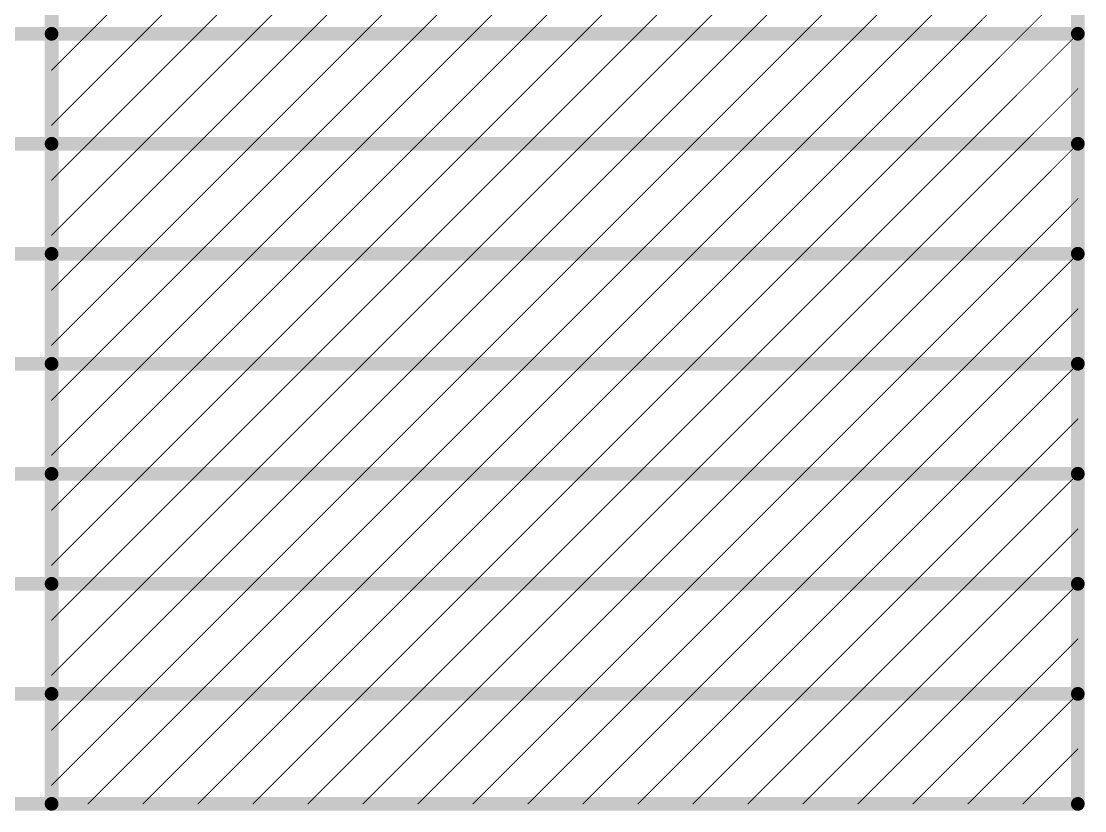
# Model space of a CAD drawing. Header units: inches. Extents: x 0 to 208, y 0 to 213.
# Drawn here: x 3.907 to 5.067, y 5.782 to 6.644 of the extents above; entities that cross this region are included whole.
import ezdxf

# ---------------------------------------------------------------- set-up
doc = ezdxf.new("R2010")
doc.units = ezdxf.units.IN
doc.header["$MEASUREMENT"] = 0
doc.layers.add('Dimensions', color=6, linetype='Continuous')

msp = doc.modelspace()

# ---------------------------------------------------------------- linework, layer by layer
at = {"layer": 'Dimensions'}
for points in [[(3.9397, 5.79, 0.015, 0.015, 0), (3.9397, 8.43, 0.015, 0.015, 0)], [(5.0594, 5.79, 0.015, 0.015, 0), (5.0594, 8.43, 0.015, 0.015, 0)], [(3.9794, 6.63, 0.001, 0.001, 0), (4.0994, 6.75, 0.001, 0.001, 0)], [(4.0394, 6.63, 0.001, 0.001, 0), (4.1594, 6.75, 0.001, 0.001, 0)], [(4.0994, 6.63, 0.001, 0.001, 0), (4.2194, 6.75, 0.001, 0.001, 0)], [(4.1594, 6.63, 0.001, 0.001, 0), (4.2794, 6.75, 0.001, 0.001, 0)], [(4.2194, 6.63, 0.001, 0.001, 0), (4.3394, 6.75, 0.001, 0.001, 0)], [(4.2794, 6.63, 0.001, 0.001, 0), (4.3994, 6.75, 0.001, 0.001, 0)], [(4.3394, 6.63, 0.001, 0.001, 0), (4.4594, 6.75, 0.001, 0.001, 0)], [(4.3994, 6.63, 0.001, 0.001, 0), (4.5194, 6.75, 0.001, 0.001, 0)], [(4.4594, 6.63, 0.001, 0.001, 0), (4.5794, 6.75, 0.001, 0.001, 0)], [(4.5194, 6.63, 0.001, 0.001, 0), (4.6394, 6.75, 0.001, 0.001, 0)], [(4.5794, 6.63, 0.001, 0.001, 0), (4.6994, 6.75, 0.001, 0.001, 0)], [(4.6394, 6.63, 0.001, 0.001, 0), (4.7594, 6.75, 0.001, 0.001, 0)], [(4.6994, 6.63, 0.001, 0.001, 0), (4.8194, 6.75, 0.001, 0.001, 0)], [(4.7594, 6.63, 0.001, 0.001, 0), (4.8794, 6.75, 0.001, 0.001, 0)], [(4.8194, 6.63, 0.001, 0.001, 0), (4.9394, 6.75, 0.001, 0.001, 0)], [(4.8794, 6.63, 0.001, 0.001, 0), (4.9994, 6.75, 0.001, 0.001, 0)], [(4.9394, 6.63, 0.001, 0.001, 0), (5.0594, 6.75, 0.001, 0.001, 0)], [(4.9994, 6.63, 0.001, 0.001, 0), (5.0594, 6.69, 0.001, 0.001, 0)], [(3.3698, 6.63, 0.015, 0.015, 0), (3.9397, 6.63, 0.015, 0.015, 0)], [(3.9397, 6.63, 0.015, 0.015, 0), (5.0594, 6.63, 0.015, 0.015, 0)], [(3.9397, 6.5303, 0.001, 0.001, 0), (4.0394, 6.63, 0.001, 0.001, 0)], [(3.9397, 6.5903, 0.001, 0.001, 0), (3.9794, 6.63, 0.001, 0.001, 0)], [(3.9794, 6.51, 0.001, 0.001, 0), (4.0994, 6.63, 0.001, 0.001, 0)], [(4.0394, 6.51, 0.001, 0.001, 0), (4.1594, 6.63, 0.001, 0.001, 0)], [(4.0994, 6.51, 0.001, 0.001, 0), (4.2194, 6.63, 0.001, 0.001, 0)], [(4.1594, 6.51, 0.001, 0.001, 0), (4.2794, 6.63, 0.001, 0.001, 0)], [(4.2194, 6.51, 0.001, 0.001, 0), (4.3394, 6.63, 0.001, 0.001, 0)], [(4.2794, 6.51, 0.001, 0.001, 0), (4.3994, 6.63, 0.001, 0.001, 0)], [(4.3394, 6.51, 0.001, 0.001, 0), (4.4594, 6.63, 0.001, 0.001, 0)], [(4.3994, 6.51, 0.001, 0.001, 0), (4.5194, 6.63, 0.001, 0.001, 0)], [(4.4594, 6.51, 0.001, 0.001, 0), (4.5794, 6.63, 0.001, 0.001, 0)], [(4.5194, 6.51, 0.001, 0.001, 0), (4.6394, 6.63, 0.001, 0.001, 0)], [(4.5794, 6.51, 0.001, 0.001, 0), (4.6994, 6.63, 0.001, 0.001, 0)], [(4.6394, 6.51, 0.001, 0.001, 0), (4.7594, 6.63, 0.001, 0.001, 0)], [(4.6994, 6.51, 0.001, 0.001, 0), (4.8194, 6.63, 0.001, 0.001, 0)], [(4.7594, 6.51, 0.001, 0.001, 0), (4.8794, 6.63, 0.001, 0.001, 0)], [(4.8194, 6.51, 0.001, 0.001, 0), (4.9394, 6.63, 0.001, 0.001, 0)], [(4.8794, 6.51, 0.001, 0.001, 0), (4.9994, 6.63, 0.001, 0.001, 0)], [(4.9394, 6.51, 0.001, 0.001, 0), (5.0594, 6.63, 0.001, 0.001, 0)], [(4.9994, 6.51, 0.001, 0.001, 0), (5.0594, 6.57, 0.001, 0.001, 0)], [(3.3698, 6.51, 0.015, 0.015, 0), (3.9397, 6.51, 0.015, 0.015, 0)], [(3.9397, 6.51, 0.015, 0.015, 0), (5.0594, 6.51, 0.015, 0.015, 0)], [(3.9397, 6.4103, 0.001, 0.001, 0), (4.0394, 6.51, 0.001, 0.001, 0)], [(3.9397, 6.4703, 0.001, 0.001, 0), (3.9794, 6.51, 0.001, 0.001, 0)], [(3.9794, 6.39, 0.001, 0.001, 0), (4.0994, 6.51, 0.001, 0.001, 0)], [(4.0394, 6.39, 0.001, 0.001, 0), (4.1594, 6.51, 0.001, 0.001, 0)], [(4.0994, 6.39, 0.001, 0.001, 0), (4.2194, 6.51, 0.001, 0.001, 0)], [(4.1594, 6.39, 0.001, 0.001, 0), (4.2794, 6.51, 0.001, 0.001, 0)], [(4.2194, 6.39, 0.001, 0.001, 0), (4.3394, 6.51, 0.001, 0.001, 0)], [(4.2794, 6.39, 0.001, 0.001, 0), (4.3994, 6.51, 0.001, 0.001, 0)], [(4.3394, 6.39, 0.001, 0.001, 0), (4.4594, 6.51, 0.001, 0.001, 0)], [(4.3994, 6.39, 0.001, 0.001, 0), (4.5194, 6.51, 0.001, 0.001, 0)], [(4.4594, 6.39, 0.001, 0.001, 0), (4.5794, 6.51, 0.001, 0.001, 0)], [(4.5194, 6.39, 0.001, 0.001, 0), (4.6394, 6.51, 0.001, 0.001, 0)], [(4.5794, 6.39, 0.001, 0.001, 0), (4.6994, 6.51, 0.001, 0.001, 0)], [(4.6394, 6.39, 0.001, 0.001, 0), (4.7594, 6.51, 0.001, 0.001, 0)], [(4.6994, 6.39, 0.001, 0.001, 0), (4.8194, 6.51, 0.001, 0.001, 0)], [(4.7594, 6.39, 0.001, 0.001, 0), (4.8794, 6.51, 0.001, 0.001, 0)], [(4.8194, 6.39, 0.001, 0.001, 0), (4.9394, 6.51, 0.001, 0.001, 0)], [(4.8794, 6.39, 0.001, 0.001, 0), (4.9994, 6.51, 0.001, 0.001, 0)], [(4.9394, 6.39, 0.001, 0.001, 0), (5.0594, 6.51, 0.001, 0.001, 0)], [(4.9994, 6.39, 0.001, 0.001, 0), (5.0594, 6.45, 0.001, 0.001, 0)], [(3.3698, 6.39, 0.015, 0.015, 0), (3.9397, 6.39, 0.015, 0.015, 0)], [(3.9397, 6.39, 0.015, 0.015, 0), (5.0594, 6.39, 0.015, 0.015, 0)], [(3.9397, 6.2903, 0.001, 0.001, 0), (4.0394, 6.39, 0.001, 0.001, 0)], [(3.9397, 6.3503, 0.001, 0.001, 0), (3.9794, 6.39, 0.001, 0.001, 0)], [(3.9794, 6.27, 0.001, 0.001, 0), (4.0994, 6.39, 0.001, 0.001, 0)], [(4.0394, 6.27, 0.001, 0.001, 0), (4.1594, 6.39, 0.001, 0.001, 0)], [(4.0994, 6.27, 0.001, 0.001, 0), (4.2194, 6.39, 0.001, 0.001, 0)], [(4.1594, 6.27, 0.001, 0.001, 0), (4.2794, 6.39, 0.001, 0.001, 0)], [(4.2194, 6.27, 0.001, 0.001, 0), (4.3394, 6.39, 0.001, 0.001, 0)], [(4.2794, 6.27, 0.001, 0.001, 0), (4.3994, 6.39, 0.001, 0.001, 0)], [(4.3394, 6.27, 0.001, 0.001, 0), (4.4594, 6.39, 0.001, 0.001, 0)], [(4.3994, 6.27, 0.001, 0.001, 0), (4.5194, 6.39, 0.001, 0.001, 0)], [(4.4594, 6.27, 0.001, 0.001, 0), (4.5794, 6.39, 0.001, 0.001, 0)], [(4.5194, 6.27, 0.001, 0.001, 0), (4.6394, 6.39, 0.001, 0.001, 0)], [(4.5794, 6.27, 0.001, 0.001, 0), (4.6994, 6.39, 0.001, 0.001, 0)], [(4.6394, 6.27, 0.001, 0.001, 0), (4.7594, 6.39, 0.001, 0.001, 0)], [(4.6994, 6.27, 0.001, 0.001, 0), (4.8194, 6.39, 0.001, 0.001, 0)], [(4.7594, 6.27, 0.001, 0.001, 0), (4.8794, 6.39, 0.001, 0.001, 0)], [(4.8194, 6.27, 0.001, 0.001, 0), (4.9394, 6.39, 0.001, 0.001, 0)], [(4.8794, 6.27, 0.001, 0.001, 0), (4.9994, 6.39, 0.001, 0.001, 0)], [(4.9394, 6.27, 0.001, 0.001, 0), (5.0594, 6.39, 0.001, 0.001, 0)], [(4.9994, 6.27, 0.001, 0.001, 0), (5.0594, 6.33, 0.001, 0.001, 0)], [(3.3698, 6.27, 0.015, 0.015, 0), (3.9397, 6.27, 0.015, 0.015, 0)], [(3.9397, 6.27, 0.015, 0.015, 0), (5.0594, 6.27, 0.015, 0.015, 0)], [(3.9397, 6.1703, 0.001, 0.001, 0), (4.0394, 6.27, 0.001, 0.001, 0)], [(3.9397, 6.2303, 0.001, 0.001, 0), (3.9794, 6.27, 0.001, 0.001, 0)], [(3.9794, 6.15, 0.001, 0.001, 0), (4.0994, 6.27, 0.001, 0.001, 0)], [(4.0394, 6.15, 0.001, 0.001, 0), (4.1594, 6.27, 0.001, 0.001, 0)], [(4.0994, 6.15, 0.001, 0.001, 0), (4.2194, 6.27, 0.001, 0.001, 0)], [(4.1594, 6.15, 0.001, 0.001, 0), (4.2794, 6.27, 0.001, 0.001, 0)], [(4.2194, 6.15, 0.001, 0.001, 0), (4.3394, 6.27, 0.001, 0.001, 0)], [(4.2794, 6.15, 0.001, 0.001, 0), (4.3994, 6.27, 0.001, 0.001, 0)], [(4.3394, 6.15, 0.001, 0.001, 0), (4.4594, 6.27, 0.001, 0.001, 0)], [(4.3994, 6.15, 0.001, 0.001, 0), (4.5194, 6.27, 0.001, 0.001, 0)], [(4.4594, 6.15, 0.001, 0.001, 0), (4.5794, 6.27, 0.001, 0.001, 0)], [(4.5194, 6.15, 0.001, 0.001, 0), (4.6394, 6.27, 0.001, 0.001, 0)], [(4.5794, 6.15, 0.001, 0.001, 0), (4.6994, 6.27, 0.001, 0.001, 0)], [(4.6394, 6.15, 0.001, 0.001, 0), (4.7594, 6.27, 0.001, 0.001, 0)], [(4.6994, 6.15, 0.001, 0.001, 0), (4.8194, 6.27, 0.001, 0.001, 0)], [(4.7594, 6.15, 0.001, 0.001, 0), (4.8794, 6.27, 0.001, 0.001, 0)], [(4.8194, 6.15, 0.001, 0.001, 0), (4.9394, 6.27, 0.001, 0.001, 0)], [(4.8794, 6.15, 0.001, 0.001, 0), (4.9994, 6.27, 0.001, 0.001, 0)], [(4.9394, 6.15, 0.001, 0.001, 0), (5.0594, 6.27, 0.001, 0.001, 0)], [(4.9994, 6.15, 0.001, 0.001, 0), (5.0594, 6.21, 0.001, 0.001, 0)], [(3.3698, 6.15, 0.015, 0.015, 0), (3.9397, 6.15, 0.015, 0.015, 0)], [(3.9397, 6.15, 0.015, 0.015, 0), (5.0594, 6.15, 0.015, 0.015, 0)], [(3.9397, 6.0503, 0.001, 0.001, 0), (4.0394, 6.15, 0.001, 0.001, 0)], [(3.9397, 6.1103, 0.001, 0.001, 0), (3.9794, 6.15, 0.001, 0.001, 0)], [(3.9794, 6.03, 0.001, 0.001, 0), (4.0994, 6.15, 0.001, 0.001, 0)], [(4.0394, 6.03, 0.001, 0.001, 0), (4.1594, 6.15, 0.001, 0.001, 0)], [(4.0994, 6.03, 0.001, 0.001, 0), (4.2194, 6.15, 0.001, 0.001, 0)], [(4.1594, 6.03, 0.001, 0.001, 0), (4.2794, 6.15, 0.001, 0.001, 0)], [(4.2194, 6.03, 0.001, 0.001, 0), (4.3394, 6.15, 0.001, 0.001, 0)], [(4.2794, 6.03, 0.001, 0.001, 0), (4.3994, 6.15, 0.001, 0.001, 0)], [(4.3394, 6.03, 0.001, 0.001, 0), (4.4594, 6.15, 0.001, 0.001, 0)], [(4.3994, 6.03, 0.001, 0.001, 0), (4.5194, 6.15, 0.001, 0.001, 0)], [(4.4594, 6.03, 0.001, 0.001, 0), (4.5794, 6.15, 0.001, 0.001, 0)], [(4.5194, 6.03, 0.001, 0.001, 0), (4.6394, 6.15, 0.001, 0.001, 0)], [(4.5794, 6.03, 0.001, 0.001, 0), (4.6994, 6.15, 0.001, 0.001, 0)], [(4.6394, 6.03, 0.001, 0.001, 0), (4.7594, 6.15, 0.001, 0.001, 0)], [(4.6994, 6.03, 0.001, 0.001, 0), (4.8194, 6.15, 0.001, 0.001, 0)], [(4.7594, 6.03, 0.001, 0.001, 0), (4.8794, 6.15, 0.001, 0.001, 0)], [(4.8194, 6.03, 0.001, 0.001, 0), (4.9394, 6.15, 0.001, 0.001, 0)], [(4.8794, 6.03, 0.001, 0.001, 0), (4.9994, 6.15, 0.001, 0.001, 0)], [(4.9394, 6.03, 0.001, 0.001, 0), (5.0594, 6.15, 0.001, 0.001, 0)], [(4.9994, 6.03, 0.001, 0.001, 0), (5.0594, 6.09, 0.001, 0.001, 0)], [(3.3698, 6.03, 0.015, 0.015, 0), (3.9397, 6.03, 0.015, 0.015, 0)], [(3.9397, 6.03, 0.015, 0.015, 0), (5.0594, 6.03, 0.015, 0.015, 0)], [(3.9397, 5.9303, 0.001, 0.001, 0), (4.0394, 6.03, 0.001, 0.001, 0)], [(3.9397, 5.9903, 0.001, 0.001, 0), (3.9794, 6.03, 0.001, 0.001, 0)], [(3.9794, 5.91, 0.001, 0.001, 0), (4.0994, 6.03, 0.001, 0.001, 0)], [(4.0394, 5.91, 0.001, 0.001, 0), (4.1594, 6.03, 0.001, 0.001, 0)], [(4.0994, 5.91, 0.001, 0.001, 0), (4.2194, 6.03, 0.001, 0.001, 0)], [(4.1594, 5.91, 0.001, 0.001, 0), (4.2794, 6.03, 0.001, 0.001, 0)], [(4.2194, 5.91, 0.001, 0.001, 0), (4.3394, 6.03, 0.001, 0.001, 0)], [(4.2794, 5.91, 0.001, 0.001, 0), (4.3994, 6.03, 0.001, 0.001, 0)], [(4.3394, 5.91, 0.001, 0.001, 0), (4.4594, 6.03, 0.001, 0.001, 0)], [(4.3994, 5.91, 0.001, 0.001, 0), (4.5194, 6.03, 0.001, 0.001, 0)], [(4.4594, 5.91, 0.001, 0.001, 0), (4.5794, 6.03, 0.001, 0.001, 0)], [(4.5194, 5.91, 0.001, 0.001, 0), (4.6394, 6.03, 0.001, 0.001, 0)], [(4.5794, 5.91, 0.001, 0.001, 0), (4.6994, 6.03, 0.001, 0.001, 0)], [(4.6394, 5.91, 0.001, 0.001, 0), (4.7594, 6.03, 0.001, 0.001, 0)], [(4.6994, 5.91, 0.001, 0.001, 0), (4.8194, 6.03, 0.001, 0.001, 0)], [(4.7594, 5.91, 0.001, 0.001, 0), (4.8794, 6.03, 0.001, 0.001, 0)], [(4.8194, 5.91, 0.001, 0.001, 0), (4.9394, 6.03, 0.001, 0.001, 0)], [(4.8794, 5.91, 0.001, 0.001, 0), (4.9994, 6.03, 0.001, 0.001, 0)], [(4.9394, 5.91, 0.001, 0.001, 0), (5.0594, 6.03, 0.001, 0.001, 0)], [(4.9994, 5.91, 0.001, 0.001, 0), (5.0594, 5.97, 0.001, 0.001, 0)], [(3.3698, 5.91, 0.015, 0.015, 0), (3.9397, 5.91, 0.015, 0.015, 0)], [(3.9397, 5.91, 0.015, 0.015, 0), (5.0594, 5.91, 0.015, 0.015, 0)], [(3.9397, 5.8103, 0.001, 0.001, 0), (4.0394, 5.91, 0.001, 0.001, 0)], [(3.9397, 5.8703, 0.001, 0.001, 0), (3.9794, 5.91, 0.001, 0.001, 0)], [(3.9794, 5.79, 0.001, 0.001, 0), (4.0994, 5.91, 0.001, 0.001, 0)], [(4.0394, 5.79, 0.001, 0.001, 0), (4.1594, 5.91, 0.001, 0.001, 0)], [(4.0994, 5.79, 0.001, 0.001, 0), (4.2194, 5.91, 0.001, 0.001, 0)], [(4.1594, 5.79, 0.001, 0.001, 0), (4.2794, 5.91, 0.001, 0.001, 0)], [(4.2194, 5.79, 0.001, 0.001, 0), (4.3394, 5.91, 0.001, 0.001, 0)], [(4.2794, 5.79, 0.001, 0.001, 0), (4.3994, 5.91, 0.001, 0.001, 0)], [(4.3394, 5.79, 0.001, 0.001, 0), (4.4594, 5.91, 0.001, 0.001, 0)], [(4.3994, 5.79, 0.001, 0.001, 0), (4.5194, 5.91, 0.001, 0.001, 0)], [(4.4594, 5.79, 0.001, 0.001, 0), (4.5794, 5.91, 0.001, 0.001, 0)], [(4.5194, 5.79, 0.001, 0.001, 0), (4.6394, 5.91, 0.001, 0.001, 0)], [(4.5794, 5.79, 0.001, 0.001, 0), (4.6994, 5.91, 0.001, 0.001, 0)], [(4.6394, 5.79, 0.001, 0.001, 0), (4.7594, 5.91, 0.001, 0.001, 0)], [(4.6994, 5.79, 0.001, 0.001, 0), (4.8194, 5.91, 0.001, 0.001, 0)], [(4.7594, 5.79, 0.001, 0.001, 0), (4.8794, 5.91, 0.001, 0.001, 0)], [(4.8194, 5.79, 0.001, 0.001, 0), (4.9394, 5.91, 0.001, 0.001, 0)], [(4.8794, 5.79, 0.001, 0.001, 0), (4.9994, 5.91, 0.001, 0.001, 0)], [(4.9394, 5.79, 0.001, 0.001, 0), (5.0594, 5.91, 0.001, 0.001, 0)], [(4.9994, 5.79, 0.001, 0.001, 0), (5.0594, 5.85, 0.001, 0.001, 0)], [(3.3698, 5.79, 0.015, 0.015, 0), (3.9397, 5.79, 0.015, 0.015, 0)], [(3.9397, 5.79, 0.015, 0.015, 0), (5.0594, 5.79, 0.015, 0.015, 0)]]:
    msp.add_lwpolyline(points, format="xyseb", dxfattribs=at)
for points in [[(3.9359, 6.63, 0.0075, 0.0075, 1), (3.9434, 6.63, 0.0075, 0.0075, 1)], [(3.9359, 6.63, 0.0075, 0.0075, 1), (3.9434, 6.63, 0.0075, 0.0075, 1)], [(5.0556, 6.63, 0.0075, 0.0075, 1), (5.0631, 6.63, 0.0075, 0.0075, 1)], [(3.9791, 6.63, 0.0005, 0.0005, 1), (3.9796, 6.63, 0.0005, 0.0005, 1)], [(3.9791, 6.63, 0.0005, 0.0005, 1), (3.9796, 6.63, 0.0005, 0.0005, 1)], [(4.0391, 6.63, 0.0005, 0.0005, 1), (4.0396, 6.63, 0.0005, 0.0005, 1)], [(4.0391, 6.63, 0.0005, 0.0005, 1), (4.0396, 6.63, 0.0005, 0.0005, 1)], [(4.0991, 6.63, 0.0005, 0.0005, 1), (4.0996, 6.63, 0.0005, 0.0005, 1)], [(4.0991, 6.63, 0.0005, 0.0005, 1), (4.0996, 6.63, 0.0005, 0.0005, 1)], [(4.1591, 6.63, 0.0005, 0.0005, 1), (4.1596, 6.63, 0.0005, 0.0005, 1)], [(4.1591, 6.63, 0.0005, 0.0005, 1), (4.1596, 6.63, 0.0005, 0.0005, 1)], [(4.2191, 6.63, 0.0005, 0.0005, 1), (4.2196, 6.63, 0.0005, 0.0005, 1)], [(4.2191, 6.63, 0.0005, 0.0005, 1), (4.2196, 6.63, 0.0005, 0.0005, 1)], [(4.2791, 6.63, 0.0005, 0.0005, 1), (4.2796, 6.63, 0.0005, 0.0005, 1)], [(4.2791, 6.63, 0.0005, 0.0005, 1), (4.2796, 6.63, 0.0005, 0.0005, 1)], [(4.3391, 6.63, 0.0005, 0.0005, 1), (4.3396, 6.63, 0.0005, 0.0005, 1)], [(4.3391, 6.63, 0.0005, 0.0005, 1), (4.3396, 6.63, 0.0005, 0.0005, 1)], [(4.3991, 6.63, 0.0005, 0.0005, 1), (4.3996, 6.63, 0.0005, 0.0005, 1)], [(4.3991, 6.63, 0.0005, 0.0005, 1), (4.3996, 6.63, 0.0005, 0.0005, 1)], [(4.4591, 6.63, 0.0005, 0.0005, 1), (4.4596, 6.63, 0.0005, 0.0005, 1)], [(4.4591, 6.63, 0.0005, 0.0005, 1), (4.4596, 6.63, 0.0005, 0.0005, 1)], [(4.5191, 6.63, 0.0005, 0.0005, 1), (4.5196, 6.63, 0.0005, 0.0005, 1)], [(4.5191, 6.63, 0.0005, 0.0005, 1), (4.5196, 6.63, 0.0005, 0.0005, 1)], [(4.5791, 6.63, 0.0005, 0.0005, 1), (4.5796, 6.63, 0.0005, 0.0005, 1)], [(4.5791, 6.63, 0.0005, 0.0005, 1), (4.5796, 6.63, 0.0005, 0.0005, 1)], [(4.6391, 6.63, 0.0005, 0.0005, 1), (4.6396, 6.63, 0.0005, 0.0005, 1)], [(4.6391, 6.63, 0.0005, 0.0005, 1), (4.6396, 6.63, 0.0005, 0.0005, 1)], [(4.6991, 6.63, 0.0005, 0.0005, 1), (4.6996, 6.63, 0.0005, 0.0005, 1)], [(4.6991, 6.63, 0.0005, 0.0005, 1), (4.6996, 6.63, 0.0005, 0.0005, 1)], [(4.7591, 6.63, 0.0005, 0.0005, 1), (4.7596, 6.63, 0.0005, 0.0005, 1)], [(4.7591, 6.63, 0.0005, 0.0005, 1), (4.7596, 6.63, 0.0005, 0.0005, 1)], [(4.8191, 6.63, 0.0005, 0.0005, 1), (4.8196, 6.63, 0.0005, 0.0005, 1)], [(4.8191, 6.63, 0.0005, 0.0005, 1), (4.8196, 6.63, 0.0005, 0.0005, 1)], [(4.8791, 6.63, 0.0005, 0.0005, 1), (4.8796, 6.63, 0.0005, 0.0005, 1)], [(4.8791, 6.63, 0.0005, 0.0005, 1), (4.8796, 6.63, 0.0005, 0.0005, 1)], [(4.9391, 6.63, 0.0005, 0.0005, 1), (4.9396, 6.63, 0.0005, 0.0005, 1)], [(4.9391, 6.63, 0.0005, 0.0005, 1), (4.9396, 6.63, 0.0005, 0.0005, 1)], [(4.9991, 6.63, 0.0005, 0.0005, 1), (4.9996, 6.63, 0.0005, 0.0005, 1)], [(4.9991, 6.63, 0.0005, 0.0005, 1), (4.9996, 6.63, 0.0005, 0.0005, 1)], [(5.0591, 6.63, 0.0005, 0.0005, 1), (5.0596, 6.63, 0.0005, 0.0005, 1)], [(3.9394, 6.5903, 0.0005, 0.0005, 1), (3.9399, 6.5903, 0.0005, 0.0005, 1)], [(5.0591, 6.57, 0.0005, 0.0005, 1), (5.0596, 6.57, 0.0005, 0.0005, 1)], [(3.9394, 6.5303, 0.0005, 0.0005, 1), (3.9399, 6.5303, 0.0005, 0.0005, 1)], [(3.9359, 6.51, 0.0075, 0.0075, 1), (3.9434, 6.51, 0.0075, 0.0075, 1)], [(3.9359, 6.51, 0.0075, 0.0075, 1), (3.9434, 6.51, 0.0075, 0.0075, 1)], [(3.9791, 6.51, 0.0005, 0.0005, 1), (3.9796, 6.51, 0.0005, 0.0005, 1)], [(3.9791, 6.51, 0.0005, 0.0005, 1), (3.9796, 6.51, 0.0005, 0.0005, 1)], [(4.0391, 6.51, 0.0005, 0.0005, 1), (4.0396, 6.51, 0.0005, 0.0005, 1)], [(4.0391, 6.51, 0.0005, 0.0005, 1), (4.0396, 6.51, 0.0005, 0.0005, 1)], [(4.0991, 6.51, 0.0005, 0.0005, 1), (4.0996, 6.51, 0.0005, 0.0005, 1)], [(4.0991, 6.51, 0.0005, 0.0005, 1), (4.0996, 6.51, 0.0005, 0.0005, 1)], [(4.1591, 6.51, 0.0005, 0.0005, 1), (4.1596, 6.51, 0.0005, 0.0005, 1)], [(4.1591, 6.51, 0.0005, 0.0005, 1), (4.1596, 6.51, 0.0005, 0.0005, 1)], [(4.2191, 6.51, 0.0005, 0.0005, 1), (4.2196, 6.51, 0.0005, 0.0005, 1)], [(4.2191, 6.51, 0.0005, 0.0005, 1), (4.2196, 6.51, 0.0005, 0.0005, 1)], [(4.2791, 6.51, 0.0005, 0.0005, 1), (4.2796, 6.51, 0.0005, 0.0005, 1)], [(4.2791, 6.51, 0.0005, 0.0005, 1), (4.2796, 6.51, 0.0005, 0.0005, 1)], [(4.3391, 6.51, 0.0005, 0.0005, 1), (4.3396, 6.51, 0.0005, 0.0005, 1)], [(4.3391, 6.51, 0.0005, 0.0005, 1), (4.3396, 6.51, 0.0005, 0.0005, 1)], [(4.3991, 6.51, 0.0005, 0.0005, 1), (4.3996, 6.51, 0.0005, 0.0005, 1)], [(4.3991, 6.51, 0.0005, 0.0005, 1), (4.3996, 6.51, 0.0005, 0.0005, 1)], [(4.4591, 6.51, 0.0005, 0.0005, 1), (4.4596, 6.51, 0.0005, 0.0005, 1)], [(4.4591, 6.51, 0.0005, 0.0005, 1), (4.4596, 6.51, 0.0005, 0.0005, 1)], [(4.5191, 6.51, 0.0005, 0.0005, 1), (4.5196, 6.51, 0.0005, 0.0005, 1)], [(4.5191, 6.51, 0.0005, 0.0005, 1), (4.5196, 6.51, 0.0005, 0.0005, 1)], [(4.5791, 6.51, 0.0005, 0.0005, 1), (4.5796, 6.51, 0.0005, 0.0005, 1)], [(4.5791, 6.51, 0.0005, 0.0005, 1), (4.5796, 6.51, 0.0005, 0.0005, 1)], [(4.6391, 6.51, 0.0005, 0.0005, 1), (4.6396, 6.51, 0.0005, 0.0005, 1)], [(4.6391, 6.51, 0.0005, 0.0005, 1), (4.6396, 6.51, 0.0005, 0.0005, 1)], [(4.6991, 6.51, 0.0005, 0.0005, 1), (4.6996, 6.51, 0.0005, 0.0005, 1)], [(4.6991, 6.51, 0.0005, 0.0005, 1), (4.6996, 6.51, 0.0005, 0.0005, 1)], [(4.7591, 6.51, 0.0005, 0.0005, 1), (4.7596, 6.51, 0.0005, 0.0005, 1)], [(4.7591, 6.51, 0.0005, 0.0005, 1), (4.7596, 6.51, 0.0005, 0.0005, 1)], [(4.8191, 6.51, 0.0005, 0.0005, 1), (4.8196, 6.51, 0.0005, 0.0005, 1)], [(4.8191, 6.51, 0.0005, 0.0005, 1), (4.8196, 6.51, 0.0005, 0.0005, 1)], [(4.8791, 6.51, 0.0005, 0.0005, 1), (4.8796, 6.51, 0.0005, 0.0005, 1)], [(4.8791, 6.51, 0.0005, 0.0005, 1), (4.8796, 6.51, 0.0005, 0.0005, 1)], [(4.9391, 6.51, 0.0005, 0.0005, 1), (4.9396, 6.51, 0.0005, 0.0005, 1)], [(4.9391, 6.51, 0.0005, 0.0005, 1), (4.9396, 6.51, 0.0005, 0.0005, 1)], [(4.9991, 6.51, 0.0005, 0.0005, 1), (4.9996, 6.51, 0.0005, 0.0005, 1)], [(4.9991, 6.51, 0.0005, 0.0005, 1), (4.9996, 6.51, 0.0005, 0.0005, 1)], [(5.0556, 6.51, 0.0075, 0.0075, 1), (5.0631, 6.51, 0.0075, 0.0075, 1)], [(5.0591, 6.51, 0.0005, 0.0005, 1), (5.0596, 6.51, 0.0005, 0.0005, 1)], [(3.9394, 6.4703, 0.0005, 0.0005, 1), (3.9399, 6.4703, 0.0005, 0.0005, 1)], [(5.0591, 6.45, 0.0005, 0.0005, 1), (5.0596, 6.45, 0.0005, 0.0005, 1)], [(3.9394, 6.4103, 0.0005, 0.0005, 1), (3.9399, 6.4103, 0.0005, 0.0005, 1)], [(3.9359, 6.39, 0.0075, 0.0075, 1), (3.9434, 6.39, 0.0075, 0.0075, 1)], [(3.9359, 6.39, 0.0075, 0.0075, 1), (3.9434, 6.39, 0.0075, 0.0075, 1)], [(5.0556, 6.39, 0.0075, 0.0075, 1), (5.0631, 6.39, 0.0075, 0.0075, 1)], [(3.9791, 6.39, 0.0005, 0.0005, 1), (3.9796, 6.39, 0.0005, 0.0005, 1)], [(3.9791, 6.39, 0.0005, 0.0005, 1), (3.9796, 6.39, 0.0005, 0.0005, 1)], [(4.0391, 6.39, 0.0005, 0.0005, 1), (4.0396, 6.39, 0.0005, 0.0005, 1)], [(4.0391, 6.39, 0.0005, 0.0005, 1), (4.0396, 6.39, 0.0005, 0.0005, 1)], [(4.0991, 6.39, 0.0005, 0.0005, 1), (4.0996, 6.39, 0.0005, 0.0005, 1)], [(4.0991, 6.39, 0.0005, 0.0005, 1), (4.0996, 6.39, 0.0005, 0.0005, 1)], [(4.1591, 6.39, 0.0005, 0.0005, 1), (4.1596, 6.39, 0.0005, 0.0005, 1)], [(4.1591, 6.39, 0.0005, 0.0005, 1), (4.1596, 6.39, 0.0005, 0.0005, 1)], [(4.2191, 6.39, 0.0005, 0.0005, 1), (4.2196, 6.39, 0.0005, 0.0005, 1)], [(4.2191, 6.39, 0.0005, 0.0005, 1), (4.2196, 6.39, 0.0005, 0.0005, 1)], [(4.2791, 6.39, 0.0005, 0.0005, 1), (4.2796, 6.39, 0.0005, 0.0005, 1)], [(4.2791, 6.39, 0.0005, 0.0005, 1), (4.2796, 6.39, 0.0005, 0.0005, 1)], [(4.3391, 6.39, 0.0005, 0.0005, 1), (4.3396, 6.39, 0.0005, 0.0005, 1)], [(4.3391, 6.39, 0.0005, 0.0005, 1), (4.3396, 6.39, 0.0005, 0.0005, 1)], [(4.3991, 6.39, 0.0005, 0.0005, 1), (4.3996, 6.39, 0.0005, 0.0005, 1)], [(4.3991, 6.39, 0.0005, 0.0005, 1), (4.3996, 6.39, 0.0005, 0.0005, 1)], [(4.4591, 6.39, 0.0005, 0.0005, 1), (4.4596, 6.39, 0.0005, 0.0005, 1)], [(4.4591, 6.39, 0.0005, 0.0005, 1), (4.4596, 6.39, 0.0005, 0.0005, 1)], [(4.5191, 6.39, 0.0005, 0.0005, 1), (4.5196, 6.39, 0.0005, 0.0005, 1)], [(4.5191, 6.39, 0.0005, 0.0005, 1), (4.5196, 6.39, 0.0005, 0.0005, 1)], [(4.5791, 6.39, 0.0005, 0.0005, 1), (4.5796, 6.39, 0.0005, 0.0005, 1)], [(4.5791, 6.39, 0.0005, 0.0005, 1), (4.5796, 6.39, 0.0005, 0.0005, 1)], [(4.6391, 6.39, 0.0005, 0.0005, 1), (4.6396, 6.39, 0.0005, 0.0005, 1)], [(4.6391, 6.39, 0.0005, 0.0005, 1), (4.6396, 6.39, 0.0005, 0.0005, 1)], [(4.6991, 6.39, 0.0005, 0.0005, 1), (4.6996, 6.39, 0.0005, 0.0005, 1)], [(4.6991, 6.39, 0.0005, 0.0005, 1), (4.6996, 6.39, 0.0005, 0.0005, 1)], [(4.7591, 6.39, 0.0005, 0.0005, 1), (4.7596, 6.39, 0.0005, 0.0005, 1)], [(4.7591, 6.39, 0.0005, 0.0005, 1), (4.7596, 6.39, 0.0005, 0.0005, 1)], [(4.8191, 6.39, 0.0005, 0.0005, 1), (4.8196, 6.39, 0.0005, 0.0005, 1)], [(4.8191, 6.39, 0.0005, 0.0005, 1), (4.8196, 6.39, 0.0005, 0.0005, 1)], [(4.8791, 6.39, 0.0005, 0.0005, 1), (4.8796, 6.39, 0.0005, 0.0005, 1)], [(4.8791, 6.39, 0.0005, 0.0005, 1), (4.8796, 6.39, 0.0005, 0.0005, 1)], [(4.9391, 6.39, 0.0005, 0.0005, 1), (4.9396, 6.39, 0.0005, 0.0005, 1)], [(4.9391, 6.39, 0.0005, 0.0005, 1), (4.9396, 6.39, 0.0005, 0.0005, 1)], [(4.9991, 6.39, 0.0005, 0.0005, 1), (4.9996, 6.39, 0.0005, 0.0005, 1)], [(4.9991, 6.39, 0.0005, 0.0005, 1), (4.9996, 6.39, 0.0005, 0.0005, 1)], [(5.0591, 6.39, 0.0005, 0.0005, 1), (5.0596, 6.39, 0.0005, 0.0005, 1)], [(3.9394, 6.3503, 0.0005, 0.0005, 1), (3.9399, 6.3503, 0.0005, 0.0005, 1)], [(5.0591, 6.33, 0.0005, 0.0005, 1), (5.0596, 6.33, 0.0005, 0.0005, 1)], [(3.9394, 6.2903, 0.0005, 0.0005, 1), (3.9399, 6.2903, 0.0005, 0.0005, 1)], [(3.9359, 6.27, 0.0075, 0.0075, 1), (3.9434, 6.27, 0.0075, 0.0075, 1)], [(3.9359, 6.27, 0.0075, 0.0075, 1), (3.9434, 6.27, 0.0075, 0.0075, 1)], [(5.0556, 6.27, 0.0075, 0.0075, 1), (5.0631, 6.27, 0.0075, 0.0075, 1)], [(3.9791, 6.27, 0.0005, 0.0005, 1), (3.9796, 6.27, 0.0005, 0.0005, 1)], [(3.9791, 6.27, 0.0005, 0.0005, 1), (3.9796, 6.27, 0.0005, 0.0005, 1)], [(4.0391, 6.27, 0.0005, 0.0005, 1), (4.0396, 6.27, 0.0005, 0.0005, 1)], [(4.0391, 6.27, 0.0005, 0.0005, 1), (4.0396, 6.27, 0.0005, 0.0005, 1)], [(4.0991, 6.27, 0.0005, 0.0005, 1), (4.0996, 6.27, 0.0005, 0.0005, 1)], [(4.0991, 6.27, 0.0005, 0.0005, 1), (4.0996, 6.27, 0.0005, 0.0005, 1)], [(4.1591, 6.27, 0.0005, 0.0005, 1), (4.1596, 6.27, 0.0005, 0.0005, 1)], [(4.1591, 6.27, 0.0005, 0.0005, 1), (4.1596, 6.27, 0.0005, 0.0005, 1)], [(4.2191, 6.27, 0.0005, 0.0005, 1), (4.2196, 6.27, 0.0005, 0.0005, 1)], [(4.2191, 6.27, 0.0005, 0.0005, 1), (4.2196, 6.27, 0.0005, 0.0005, 1)], [(4.2791, 6.27, 0.0005, 0.0005, 1), (4.2796, 6.27, 0.0005, 0.0005, 1)], [(4.2791, 6.27, 0.0005, 0.0005, 1), (4.2796, 6.27, 0.0005, 0.0005, 1)], [(4.3391, 6.27, 0.0005, 0.0005, 1), (4.3396, 6.27, 0.0005, 0.0005, 1)], [(4.3391, 6.27, 0.0005, 0.0005, 1), (4.3396, 6.27, 0.0005, 0.0005, 1)], [(4.3991, 6.27, 0.0005, 0.0005, 1), (4.3996, 6.27, 0.0005, 0.0005, 1)], [(4.3991, 6.27, 0.0005, 0.0005, 1), (4.3996, 6.27, 0.0005, 0.0005, 1)], [(4.4591, 6.27, 0.0005, 0.0005, 1), (4.4596, 6.27, 0.0005, 0.0005, 1)], [(4.4591, 6.27, 0.0005, 0.0005, 1), (4.4596, 6.27, 0.0005, 0.0005, 1)], [(4.5191, 6.27, 0.0005, 0.0005, 1), (4.5196, 6.27, 0.0005, 0.0005, 1)], [(4.5191, 6.27, 0.0005, 0.0005, 1), (4.5196, 6.27, 0.0005, 0.0005, 1)], [(4.5791, 6.27, 0.0005, 0.0005, 1), (4.5796, 6.27, 0.0005, 0.0005, 1)], [(4.5791, 6.27, 0.0005, 0.0005, 1), (4.5796, 6.27, 0.0005, 0.0005, 1)], [(4.6391, 6.27, 0.0005, 0.0005, 1), (4.6396, 6.27, 0.0005, 0.0005, 1)], [(4.6391, 6.27, 0.0005, 0.0005, 1), (4.6396, 6.27, 0.0005, 0.0005, 1)], [(4.6991, 6.27, 0.0005, 0.0005, 1), (4.6996, 6.27, 0.0005, 0.0005, 1)], [(4.6991, 6.27, 0.0005, 0.0005, 1), (4.6996, 6.27, 0.0005, 0.0005, 1)], [(4.7591, 6.27, 0.0005, 0.0005, 1), (4.7596, 6.27, 0.0005, 0.0005, 1)], [(4.7591, 6.27, 0.0005, 0.0005, 1), (4.7596, 6.27, 0.0005, 0.0005, 1)], [(4.8191, 6.27, 0.0005, 0.0005, 1), (4.8196, 6.27, 0.0005, 0.0005, 1)], [(4.8191, 6.27, 0.0005, 0.0005, 1), (4.8196, 6.27, 0.0005, 0.0005, 1)], [(4.8791, 6.27, 0.0005, 0.0005, 1), (4.8796, 6.27, 0.0005, 0.0005, 1)], [(4.8791, 6.27, 0.0005, 0.0005, 1), (4.8796, 6.27, 0.0005, 0.0005, 1)], [(4.9391, 6.27, 0.0005, 0.0005, 1), (4.9396, 6.27, 0.0005, 0.0005, 1)], [(4.9391, 6.27, 0.0005, 0.0005, 1), (4.9396, 6.27, 0.0005, 0.0005, 1)], [(4.9991, 6.27, 0.0005, 0.0005, 1), (4.9996, 6.27, 0.0005, 0.0005, 1)], [(4.9991, 6.27, 0.0005, 0.0005, 1), (4.9996, 6.27, 0.0005, 0.0005, 1)], [(5.0591, 6.27, 0.0005, 0.0005, 1), (5.0596, 6.27, 0.0005, 0.0005, 1)], [(3.9394, 6.2303, 0.0005, 0.0005, 1), (3.9399, 6.2303, 0.0005, 0.0005, 1)], [(5.0591, 6.21, 0.0005, 0.0005, 1), (5.0596, 6.21, 0.0005, 0.0005, 1)], [(3.9394, 6.1703, 0.0005, 0.0005, 1), (3.9399, 6.1703, 0.0005, 0.0005, 1)], [(3.9359, 6.15, 0.0075, 0.0075, 1), (3.9434, 6.15, 0.0075, 0.0075, 1)], [(3.9359, 6.15, 0.0075, 0.0075, 1), (3.9434, 6.15, 0.0075, 0.0075, 1)], [(3.9791, 6.15, 0.0005, 0.0005, 1), (3.9796, 6.15, 0.0005, 0.0005, 1)], [(3.9791, 6.15, 0.0005, 0.0005, 1), (3.9796, 6.15, 0.0005, 0.0005, 1)], [(4.0391, 6.15, 0.0005, 0.0005, 1), (4.0396, 6.15, 0.0005, 0.0005, 1)], [(4.0391, 6.15, 0.0005, 0.0005, 1), (4.0396, 6.15, 0.0005, 0.0005, 1)], [(4.0991, 6.15, 0.0005, 0.0005, 1), (4.0996, 6.15, 0.0005, 0.0005, 1)], [(4.0991, 6.15, 0.0005, 0.0005, 1), (4.0996, 6.15, 0.0005, 0.0005, 1)], [(4.1591, 6.15, 0.0005, 0.0005, 1), (4.1596, 6.15, 0.0005, 0.0005, 1)], [(4.1591, 6.15, 0.0005, 0.0005, 1), (4.1596, 6.15, 0.0005, 0.0005, 1)], [(4.2191, 6.15, 0.0005, 0.0005, 1), (4.2196, 6.15, 0.0005, 0.0005, 1)], [(4.2191, 6.15, 0.0005, 0.0005, 1), (4.2196, 6.15, 0.0005, 0.0005, 1)], [(4.2791, 6.15, 0.0005, 0.0005, 1), (4.2796, 6.15, 0.0005, 0.0005, 1)], [(4.2791, 6.15, 0.0005, 0.0005, 1), (4.2796, 6.15, 0.0005, 0.0005, 1)], [(4.3391, 6.15, 0.0005, 0.0005, 1), (4.3396, 6.15, 0.0005, 0.0005, 1)], [(4.3391, 6.15, 0.0005, 0.0005, 1), (4.3396, 6.15, 0.0005, 0.0005, 1)], [(4.3991, 6.15, 0.0005, 0.0005, 1), (4.3996, 6.15, 0.0005, 0.0005, 1)], [(4.3991, 6.15, 0.0005, 0.0005, 1), (4.3996, 6.15, 0.0005, 0.0005, 1)], [(4.4591, 6.15, 0.0005, 0.0005, 1), (4.4596, 6.15, 0.0005, 0.0005, 1)], [(4.4591, 6.15, 0.0005, 0.0005, 1), (4.4596, 6.15, 0.0005, 0.0005, 1)], [(4.5191, 6.15, 0.0005, 0.0005, 1), (4.5196, 6.15, 0.0005, 0.0005, 1)], [(4.5191, 6.15, 0.0005, 0.0005, 1), (4.5196, 6.15, 0.0005, 0.0005, 1)], [(4.5791, 6.15, 0.0005, 0.0005, 1), (4.5796, 6.15, 0.0005, 0.0005, 1)], [(4.5791, 6.15, 0.0005, 0.0005, 1), (4.5796, 6.15, 0.0005, 0.0005, 1)], [(4.6391, 6.15, 0.0005, 0.0005, 1), (4.6396, 6.15, 0.0005, 0.0005, 1)], [(4.6391, 6.15, 0.0005, 0.0005, 1), (4.6396, 6.15, 0.0005, 0.0005, 1)], [(4.6991, 6.15, 0.0005, 0.0005, 1), (4.6996, 6.15, 0.0005, 0.0005, 1)], [(4.6991, 6.15, 0.0005, 0.0005, 1), (4.6996, 6.15, 0.0005, 0.0005, 1)], [(4.7591, 6.15, 0.0005, 0.0005, 1), (4.7596, 6.15, 0.0005, 0.0005, 1)], [(4.7591, 6.15, 0.0005, 0.0005, 1), (4.7596, 6.15, 0.0005, 0.0005, 1)], [(4.8191, 6.15, 0.0005, 0.0005, 1), (4.8196, 6.15, 0.0005, 0.0005, 1)], [(4.8191, 6.15, 0.0005, 0.0005, 1), (4.8196, 6.15, 0.0005, 0.0005, 1)], [(4.8791, 6.15, 0.0005, 0.0005, 1), (4.8796, 6.15, 0.0005, 0.0005, 1)], [(4.8791, 6.15, 0.0005, 0.0005, 1), (4.8796, 6.15, 0.0005, 0.0005, 1)], [(4.9391, 6.15, 0.0005, 0.0005, 1), (4.9396, 6.15, 0.0005, 0.0005, 1)], [(4.9391, 6.15, 0.0005, 0.0005, 1), (4.9396, 6.15, 0.0005, 0.0005, 1)], [(4.9991, 6.15, 0.0005, 0.0005, 1), (4.9996, 6.15, 0.0005, 0.0005, 1)], [(4.9991, 6.15, 0.0005, 0.0005, 1), (4.9996, 6.15, 0.0005, 0.0005, 1)], [(5.0556, 6.15, 0.0075, 0.0075, 1), (5.0631, 6.15, 0.0075, 0.0075, 1)], [(5.0591, 6.15, 0.0005, 0.0005, 1), (5.0596, 6.15, 0.0005, 0.0005, 1)], [(3.9394, 6.1103, 0.0005, 0.0005, 1), (3.9399, 6.1103, 0.0005, 0.0005, 1)], [(5.0591, 6.09, 0.0005, 0.0005, 1), (5.0596, 6.09, 0.0005, 0.0005, 1)], [(3.9394, 6.0503, 0.0005, 0.0005, 1), (3.9399, 6.0503, 0.0005, 0.0005, 1)], [(3.9359, 6.03, 0.0075, 0.0075, 1), (3.9434, 6.03, 0.0075, 0.0075, 1)], [(3.9359, 6.03, 0.0075, 0.0075, 1), (3.9434, 6.03, 0.0075, 0.0075, 1)], [(5.0556, 6.03, 0.0075, 0.0075, 1), (5.0631, 6.03, 0.0075, 0.0075, 1)], [(3.9791, 6.03, 0.0005, 0.0005, 1), (3.9796, 6.03, 0.0005, 0.0005, 1)], [(3.9791, 6.03, 0.0005, 0.0005, 1), (3.9796, 6.03, 0.0005, 0.0005, 1)], [(4.0391, 6.03, 0.0005, 0.0005, 1), (4.0396, 6.03, 0.0005, 0.0005, 1)], [(4.0391, 6.03, 0.0005, 0.0005, 1), (4.0396, 6.03, 0.0005, 0.0005, 1)], [(4.0991, 6.03, 0.0005, 0.0005, 1), (4.0996, 6.03, 0.0005, 0.0005, 1)], [(4.0991, 6.03, 0.0005, 0.0005, 1), (4.0996, 6.03, 0.0005, 0.0005, 1)], [(4.1591, 6.03, 0.0005, 0.0005, 1), (4.1596, 6.03, 0.0005, 0.0005, 1)], [(4.1591, 6.03, 0.0005, 0.0005, 1), (4.1596, 6.03, 0.0005, 0.0005, 1)], [(4.2191, 6.03, 0.0005, 0.0005, 1), (4.2196, 6.03, 0.0005, 0.0005, 1)], [(4.2191, 6.03, 0.0005, 0.0005, 1), (4.2196, 6.03, 0.0005, 0.0005, 1)], [(4.2791, 6.03, 0.0005, 0.0005, 1), (4.2796, 6.03, 0.0005, 0.0005, 1)], [(4.2791, 6.03, 0.0005, 0.0005, 1), (4.2796, 6.03, 0.0005, 0.0005, 1)], [(4.3391, 6.03, 0.0005, 0.0005, 1), (4.3396, 6.03, 0.0005, 0.0005, 1)], [(4.3391, 6.03, 0.0005, 0.0005, 1), (4.3396, 6.03, 0.0005, 0.0005, 1)], [(4.3991, 6.03, 0.0005, 0.0005, 1), (4.3996, 6.03, 0.0005, 0.0005, 1)], [(4.3991, 6.03, 0.0005, 0.0005, 1), (4.3996, 6.03, 0.0005, 0.0005, 1)], [(4.4591, 6.03, 0.0005, 0.0005, 1), (4.4596, 6.03, 0.0005, 0.0005, 1)], [(4.4591, 6.03, 0.0005, 0.0005, 1), (4.4596, 6.03, 0.0005, 0.0005, 1)], [(4.5191, 6.03, 0.0005, 0.0005, 1), (4.5196, 6.03, 0.0005, 0.0005, 1)], [(4.5191, 6.03, 0.0005, 0.0005, 1), (4.5196, 6.03, 0.0005, 0.0005, 1)], [(4.5791, 6.03, 0.0005, 0.0005, 1), (4.5796, 6.03, 0.0005, 0.0005, 1)], [(4.5791, 6.03, 0.0005, 0.0005, 1), (4.5796, 6.03, 0.0005, 0.0005, 1)], [(4.6391, 6.03, 0.0005, 0.0005, 1), (4.6396, 6.03, 0.0005, 0.0005, 1)], [(4.6391, 6.03, 0.0005, 0.0005, 1), (4.6396, 6.03, 0.0005, 0.0005, 1)], [(4.6991, 6.03, 0.0005, 0.0005, 1), (4.6996, 6.03, 0.0005, 0.0005, 1)], [(4.6991, 6.03, 0.0005, 0.0005, 1), (4.6996, 6.03, 0.0005, 0.0005, 1)], [(4.7591, 6.03, 0.0005, 0.0005, 1), (4.7596, 6.03, 0.0005, 0.0005, 1)], [(4.7591, 6.03, 0.0005, 0.0005, 1), (4.7596, 6.03, 0.0005, 0.0005, 1)], [(4.8191, 6.03, 0.0005, 0.0005, 1), (4.8196, 6.03, 0.0005, 0.0005, 1)], [(4.8191, 6.03, 0.0005, 0.0005, 1), (4.8196, 6.03, 0.0005, 0.0005, 1)], [(4.8791, 6.03, 0.0005, 0.0005, 1), (4.8796, 6.03, 0.0005, 0.0005, 1)], [(4.8791, 6.03, 0.0005, 0.0005, 1), (4.8796, 6.03, 0.0005, 0.0005, 1)], [(4.9391, 6.03, 0.0005, 0.0005, 1), (4.9396, 6.03, 0.0005, 0.0005, 1)], [(4.9391, 6.03, 0.0005, 0.0005, 1), (4.9396, 6.03, 0.0005, 0.0005, 1)], [(4.9991, 6.03, 0.0005, 0.0005, 1), (4.9996, 6.03, 0.0005, 0.0005, 1)], [(4.9991, 6.03, 0.0005, 0.0005, 1), (4.9996, 6.03, 0.0005, 0.0005, 1)], [(5.0591, 6.03, 0.0005, 0.0005, 1), (5.0596, 6.03, 0.0005, 0.0005, 1)], [(3.9394, 5.9903, 0.0005, 0.0005, 1), (3.9399, 5.9903, 0.0005, 0.0005, 1)], [(5.0591, 5.97, 0.0005, 0.0005, 1), (5.0596, 5.97, 0.0005, 0.0005, 1)], [(3.9394, 5.9303, 0.0005, 0.0005, 1), (3.9399, 5.9303, 0.0005, 0.0005, 1)], [(3.9359, 5.91, 0.0075, 0.0075, 1), (3.9434, 5.91, 0.0075, 0.0075, 1)], [(3.9359, 5.91, 0.0075, 0.0075, 1), (3.9434, 5.91, 0.0075, 0.0075, 1)], [(3.9791, 5.91, 0.0005, 0.0005, 1), (3.9796, 5.91, 0.0005, 0.0005, 1)], [(3.9791, 5.91, 0.0005, 0.0005, 1), (3.9796, 5.91, 0.0005, 0.0005, 1)], [(4.0391, 5.91, 0.0005, 0.0005, 1), (4.0396, 5.91, 0.0005, 0.0005, 1)], [(4.0391, 5.91, 0.0005, 0.0005, 1), (4.0396, 5.91, 0.0005, 0.0005, 1)], [(4.0991, 5.91, 0.0005, 0.0005, 1), (4.0996, 5.91, 0.0005, 0.0005, 1)], [(4.0991, 5.91, 0.0005, 0.0005, 1), (4.0996, 5.91, 0.0005, 0.0005, 1)], [(4.1591, 5.91, 0.0005, 0.0005, 1), (4.1596, 5.91, 0.0005, 0.0005, 1)], [(4.1591, 5.91, 0.0005, 0.0005, 1), (4.1596, 5.91, 0.0005, 0.0005, 1)], [(4.2191, 5.91, 0.0005, 0.0005, 1), (4.2196, 5.91, 0.0005, 0.0005, 1)], [(4.2191, 5.91, 0.0005, 0.0005, 1), (4.2196, 5.91, 0.0005, 0.0005, 1)], [(4.2791, 5.91, 0.0005, 0.0005, 1), (4.2796, 5.91, 0.0005, 0.0005, 1)], [(4.2791, 5.91, 0.0005, 0.0005, 1), (4.2796, 5.91, 0.0005, 0.0005, 1)], [(4.3391, 5.91, 0.0005, 0.0005, 1), (4.3396, 5.91, 0.0005, 0.0005, 1)], [(4.3391, 5.91, 0.0005, 0.0005, 1), (4.3396, 5.91, 0.0005, 0.0005, 1)], [(4.3991, 5.91, 0.0005, 0.0005, 1), (4.3996, 5.91, 0.0005, 0.0005, 1)], [(4.3991, 5.91, 0.0005, 0.0005, 1), (4.3996, 5.91, 0.0005, 0.0005, 1)], [(4.4591, 5.91, 0.0005, 0.0005, 1), (4.4596, 5.91, 0.0005, 0.0005, 1)], [(4.4591, 5.91, 0.0005, 0.0005, 1), (4.4596, 5.91, 0.0005, 0.0005, 1)], [(4.5191, 5.91, 0.0005, 0.0005, 1), (4.5196, 5.91, 0.0005, 0.0005, 1)], [(4.5191, 5.91, 0.0005, 0.0005, 1), (4.5196, 5.91, 0.0005, 0.0005, 1)], [(4.5791, 5.91, 0.0005, 0.0005, 1), (4.5796, 5.91, 0.0005, 0.0005, 1)], [(4.5791, 5.91, 0.0005, 0.0005, 1), (4.5796, 5.91, 0.0005, 0.0005, 1)], [(4.6391, 5.91, 0.0005, 0.0005, 1), (4.6396, 5.91, 0.0005, 0.0005, 1)], [(4.6391, 5.91, 0.0005, 0.0005, 1), (4.6396, 5.91, 0.0005, 0.0005, 1)], [(4.6991, 5.91, 0.0005, 0.0005, 1), (4.6996, 5.91, 0.0005, 0.0005, 1)], [(4.6991, 5.91, 0.0005, 0.0005, 1), (4.6996, 5.91, 0.0005, 0.0005, 1)], [(4.7591, 5.91, 0.0005, 0.0005, 1), (4.7596, 5.91, 0.0005, 0.0005, 1)], [(4.7591, 5.91, 0.0005, 0.0005, 1), (4.7596, 5.91, 0.0005, 0.0005, 1)], [(4.8191, 5.91, 0.0005, 0.0005, 1), (4.8196, 5.91, 0.0005, 0.0005, 1)], [(4.8191, 5.91, 0.0005, 0.0005, 1), (4.8196, 5.91, 0.0005, 0.0005, 1)], [(4.8791, 5.91, 0.0005, 0.0005, 1), (4.8796, 5.91, 0.0005, 0.0005, 1)], [(4.8791, 5.91, 0.0005, 0.0005, 1), (4.8796, 5.91, 0.0005, 0.0005, 1)], [(4.9391, 5.91, 0.0005, 0.0005, 1), (4.9396, 5.91, 0.0005, 0.0005, 1)], [(4.9391, 5.91, 0.0005, 0.0005, 1), (4.9396, 5.91, 0.0005, 0.0005, 1)], [(4.9991, 5.91, 0.0005, 0.0005, 1), (4.9996, 5.91, 0.0005, 0.0005, 1)], [(4.9991, 5.91, 0.0005, 0.0005, 1), (4.9996, 5.91, 0.0005, 0.0005, 1)], [(5.0556, 5.91, 0.0075, 0.0075, 1), (5.0631, 5.91, 0.0075, 0.0075, 1)], [(5.0591, 5.91, 0.0005, 0.0005, 1), (5.0596, 5.91, 0.0005, 0.0005, 1)], [(3.9394, 5.8703, 0.0005, 0.0005, 1), (3.9399, 5.8703, 0.0005, 0.0005, 1)], [(5.0591, 5.85, 0.0005, 0.0005, 1), (5.0596, 5.85, 0.0005, 0.0005, 1)], [(3.9394, 5.8103, 0.0005, 0.0005, 1), (3.9399, 5.8103, 0.0005, 0.0005, 1)], [(3.9359, 5.79, 0.0075, 0.0075, 1), (3.9434, 5.79, 0.0075, 0.0075, 1)], [(3.9359, 5.79, 0.0075, 0.0075, 1), (3.9434, 5.79, 0.0075, 0.0075, 1)], [(3.9359, 5.79, 0.0075, 0.0075, 1), (3.9434, 5.79, 0.0075, 0.0075, 1)], [(3.9791, 5.79, 0.0005, 0.0005, 1), (3.9796, 5.79, 0.0005, 0.0005, 1)], [(4.0391, 5.79, 0.0005, 0.0005, 1), (4.0396, 5.79, 0.0005, 0.0005, 1)], [(4.0991, 5.79, 0.0005, 0.0005, 1), (4.0996, 5.79, 0.0005, 0.0005, 1)], [(4.1591, 5.79, 0.0005, 0.0005, 1), (4.1596, 5.79, 0.0005, 0.0005, 1)], [(4.2191, 5.79, 0.0005, 0.0005, 1), (4.2196, 5.79, 0.0005, 0.0005, 1)], [(4.2791, 5.79, 0.0005, 0.0005, 1), (4.2796, 5.79, 0.0005, 0.0005, 1)], [(4.3391, 5.79, 0.0005, 0.0005, 1), (4.3396, 5.79, 0.0005, 0.0005, 1)], [(4.3991, 5.79, 0.0005, 0.0005, 1), (4.3996, 5.79, 0.0005, 0.0005, 1)], [(4.4591, 5.79, 0.0005, 0.0005, 1), (4.4596, 5.79, 0.0005, 0.0005, 1)], [(4.5191, 5.79, 0.0005, 0.0005, 1), (4.5196, 5.79, 0.0005, 0.0005, 1)], [(4.5791, 5.79, 0.0005, 0.0005, 1), (4.5796, 5.79, 0.0005, 0.0005, 1)], [(4.6391, 5.79, 0.0005, 0.0005, 1), (4.6396, 5.79, 0.0005, 0.0005, 1)], [(4.6991, 5.79, 0.0005, 0.0005, 1), (4.6996, 5.79, 0.0005, 0.0005, 1)], [(4.7591, 5.79, 0.0005, 0.0005, 1), (4.7596, 5.79, 0.0005, 0.0005, 1)], [(4.8191, 5.79, 0.0005, 0.0005, 1), (4.8196, 5.79, 0.0005, 0.0005, 1)], [(4.8791, 5.79, 0.0005, 0.0005, 1), (4.8796, 5.79, 0.0005, 0.0005, 1)], [(4.9391, 5.79, 0.0005, 0.0005, 1), (4.9396, 5.79, 0.0005, 0.0005, 1)], [(4.9991, 5.79, 0.0005, 0.0005, 1), (4.9996, 5.79, 0.0005, 0.0005, 1)], [(5.0556, 5.79, 0.0075, 0.0075, 1), (5.0631, 5.79, 0.0075, 0.0075, 1)], [(5.0556, 5.79, 0.0075, 0.0075, 1), (5.0631, 5.79, 0.0075, 0.0075, 1)]]:
    msp.add_lwpolyline(points, format="xyseb", close=True, dxfattribs=at)

doc.saveas('drawing.dxf')
